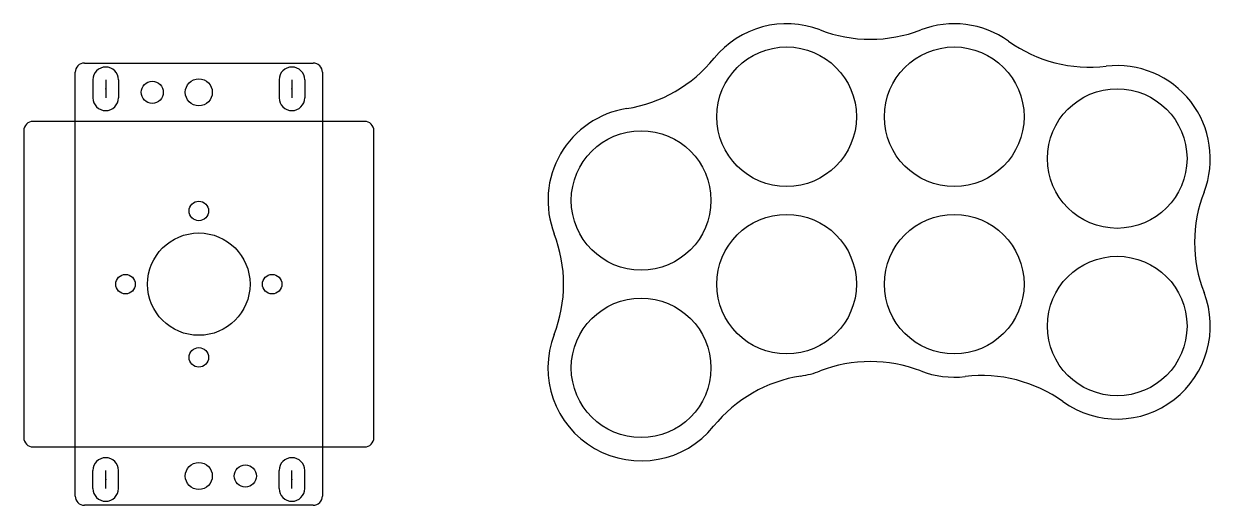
# Model space of a CAD drawing. Header units: millimetres. Extents: x -122 to 133, y 38 to 142.
import ezdxf

# ---------------------------------------------------------------- set-up
doc = ezdxf.new("R2010")
doc.units = ezdxf.units.MM
doc.header["$PDSIZE"] = -1
doc.linetypes.add('CENTERX2', pattern=[20.32, 12.7, -2.54, 2.54, -2.54])

msp = doc.modelspace()

# ---------------------------------------------------------------- linework, layer by layer
at = {"color": 7, "linetype": 'Continuous'}
for p, q in [((-108.59, 133.59), (-84.04, 133.59)), ((-84.04, 133.59), (-59.49, 133.59)), ((-110.59, 40.49), (-110.59, 131.59)), ((-106.79, 129.98), (-106.79, 126.1)), ((-101.29, 129.98), (-101.29, 126.1)), ((-66.79, 129.98), (-66.79, 126.1)), ((-61.29, 129.98), (-61.29, 126.1)), ((-57.49, 131.59), (-57.49, 40.49)), ((-48.44, 121.04), (-119.64, 121.04)), ((-121.64, 119.04), (-121.64, 53.04)), ((-46.44, 86.04), (-46.44, 119.04)), ((-46.44, 53.04), (-46.44, 86.04)), ((-119.64, 51.04), (-48.44, 51.04)), ((-106.79, 42.1), (-106.79, 45.98)), ((-101.29, 42.1), (-101.29, 45.98)), ((-66.79, 42.1), (-66.79, 45.98)), ((-61.29, 42.1), (-61.29, 45.98)), ((-59.49, 38.49), (-108.59, 38.49))]:
    msp.add_line(p, q, dxfattribs=at)
at = {"color": 7, "linetype": 'CENTERX2'}
for p, q in [((-104.04, 129.98), (-104.04, 126.1)), ((-64.04, 129.98), (-64.04, 126.1)), ((-104.04, 42.1), (-104.04, 45.98)), ((-64.04, 42.1), (-64.04, 45.98))]:
    msp.add_line(p, q, dxfattribs=at)
at = {"color": 7, "linetype": 'Continuous'}
for centre, radius in [((42.21, 122.04), 15), ((78.21, 122.04), 15), ((-84.04, 127.29), 2.9), ((-94.04, 127.29), 2.38), ((113.21, 113.04), 15), ((10.96, 104.04), 15), ((-84.04, 101.79), 2.1), ((42.21, 86.04), 15), ((78.21, 86.04), 15), ((-84.04, 86.04), 11), ((-84.04, 86.04), 11), ((-84.04, 86.04), 11), ((113.21, 77.04), 15), ((-99.79, 86.04), 2.1), ((-68.29, 86.04), 2.1), ((10.96, 68.04), 15), ((-84.04, 70.29), 2.1), ((-84.04, 44.79), 2.9), ((-74.04, 44.79), 2.38)]:
    msp.add_circle(centre, radius, dxfattribs=at)
for centre, radius, start, end in [((42.21, 122.04), 20, 68.8998, 141.081), ((60.21, 168.69), 30, 248.8998, 291.1002), ((78.21, 122.04), 20, 54.3939, 111.1002), ((107.32, 162.69), 30, 234.3939, 276.7646), ((-108.59, 131.59), 2, 90, 180), ((-104.04, 129.98), 2.75, 0, 180), ((-64.04, 129.98), 2.75, 0, 180), ((-59.49, 131.59), 2, 0, 90), ((3.3, 153.45), 30, 278.8029, 321.081), ((113.21, 113.04), 20, 338.8998, 96.7646), ((-104.04, 126.1), 2.75, 180, 0), ((-64.04, 126.1), 2.75, 180, 0), ((10.96, 104.04), 20, 98.8029, 201.1002), ((-119.64, 119.04), 2, 90, 180), ((-48.44, 119.04), 2, 0, 90), ((159.85, 95.04), 30, 158.8998, 201.1002), ((-35.69, 86.04), 30, 338.8998, 21.1002), ((113.21, 77.04), 20, 234.3939, 21.1002), ((10.96, 68.04), 20, 158.8998, 321.081), ((60.21, 39.39), 30, 68.8998, 111.1002), ((49.86, 36.63), 30, 98.8029, 141.081), ((42.21, 86.04), 20, 278.8029, 291.1002), ((78.21, 86.04), 20, 248.8998, 276.7646), ((84.1, 36.39), 30, 54.3939, 96.7646), ((-119.64, 53.04), 2, 180, 270), ((-48.44, 53.04), 2, 270, 0), ((-104.04, 45.98), 2.75, 0, 180), ((-64.04, 45.98), 2.75, 0, 180), ((-104.04, 42.1), 2.75, 180, 0), ((-64.04, 42.1), 2.75, 180, 0), ((-108.59, 40.49), 2, 180, 270), ((-59.49, 40.49), 2, 270, 0)]:
    msp.add_arc(centre, radius, start, end, dxfattribs=at)
for p in [(-104.04, 128.04), (-64.04, 128.04), (-104.04, 44.04), (-64.04, 44.04)]:
    msp.add_point(p, dxfattribs=at)

doc.saveas('drawing.dxf')
